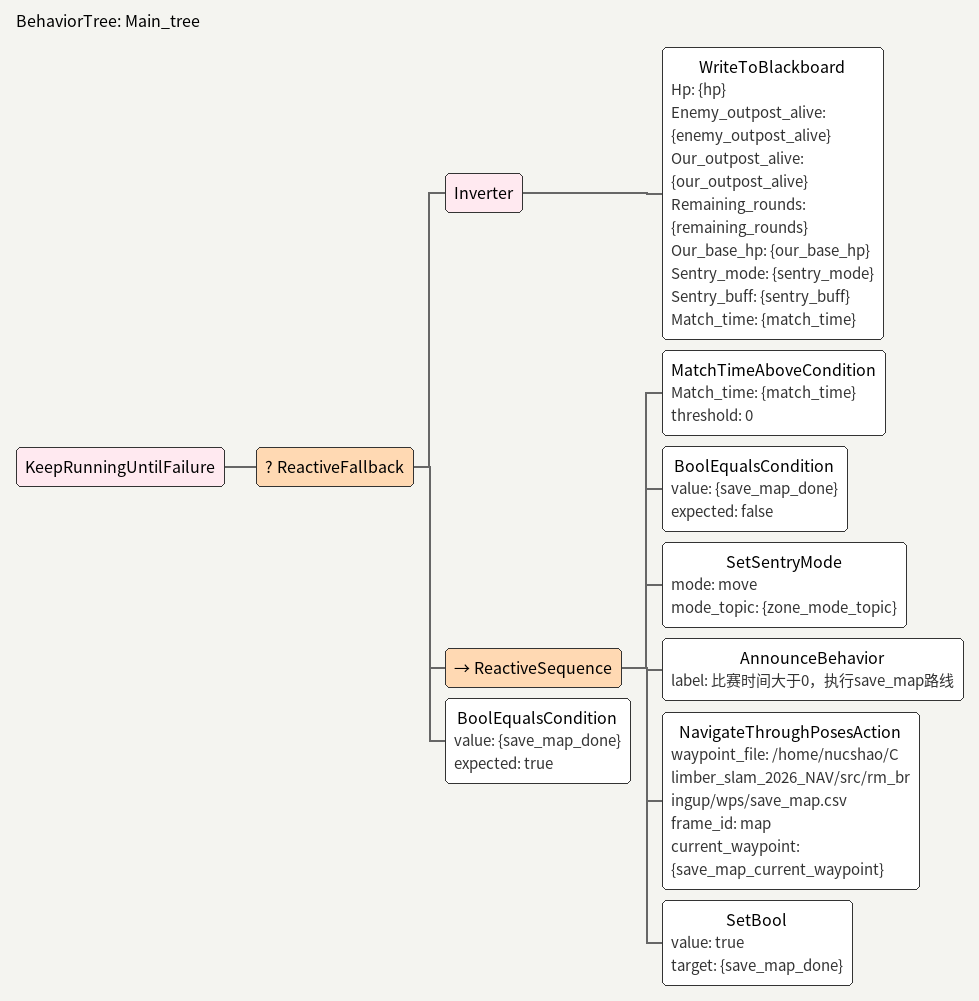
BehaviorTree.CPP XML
<?xml version="1.0" encoding="UTF-8"?>
<root BTCPP_format="4"
      main_tree_to_execute="Main_tree">
  <BehaviorTree ID="Main_tree">
    <KeepRunningUntilFailure>
      <ReactiveFallback>
        <Inverter>
          <WriteToBlackboard Hp="{hp}"
                             Enemy_outpost_alive="{enemy_outpost_alive}"
                             Our_outpost_alive="{our_outpost_alive}"
                             Remaining_rounds="{remaining_rounds}"
                             Our_base_hp="{our_base_hp}"
                             Sentry_mode="{sentry_mode}"
                             Sentry_buff="{sentry_buff}"
                             Match_time="{match_time}"/>
        </Inverter>

        <ReactiveSequence>
          <MatchTimeAboveCondition Match_time="{match_time}"
                                   threshold="0"/>
          <BoolEqualsCondition value="{save_map_done}"
                               expected="false"/>
          <SetSentryMode mode="move"
                         mode_topic="{zone_mode_topic}"/>
          <AnnounceBehavior label="比赛时间大于0，执行save_map路线"/>
          <NavigateThroughPosesAction waypoint_file="/home/nucshao/Climber_slam_2026_NAV/src/rm_bringup/wps/save_map.csv"
                                      frame_id="map"
                                      current_waypoint="{save_map_current_waypoint}"/>
          <SetBool value="true"
                   target="{save_map_done}"/>
        </ReactiveSequence>

        <BoolEqualsCondition value="{save_map_done}"
                             expected="true"/>
      </ReactiveFallback>
    </KeepRunningUntilFailure>
  </BehaviorTree>

</root>
